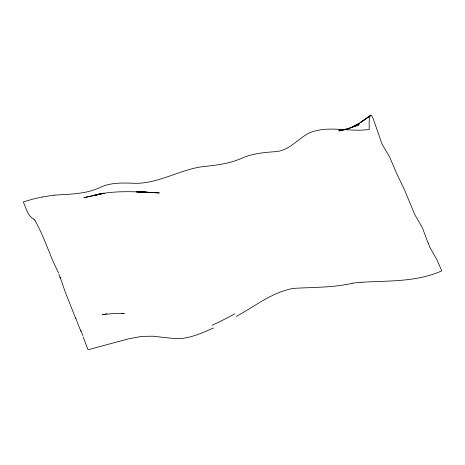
<?xml version="1.0" encoding="UTF-8"?>
<svg xmlns="http://www.w3.org/2000/svg" width="465" height="465" viewBox="0 0 465 465"><rect width="100%" height="100%" fill="white"/><g stroke="black" fill="none" stroke-linecap="round" stroke-linejoin="round"><path stroke-width="0.7" d="M428.306 243.538L422.249 227.437L414.809 214.702L404.521 189.894L396.471 173.056L389.519 156.786L382.073 144.243L373.319 118.953L371.738 115.884L371.047 115.204L370.442 115.233C368.379 119.575 369.477 124.789 369.164 129.456C349.209 132.415 327.72 124.806 308.737 133.188C297.623 139.134 289.12 150.672 275.71 151.631C263.957 152.479 252.059 153.514 241.19 158.489C230.187 163.238 218.306 165.058 206.472 166.22C181.955 168.22 160.373 183.326 135.594 183.332C123.702 182.925 111.333 182.181 100.231 187.349C85.862 194.341 69.797 194.027 54.26 195.149M370.442 115.233L360.834 122.353L369.931 116.058L360.218 122.557L353.051 126.707M236.29 316.398C254.861 306.406 272.025 292.223 293.264 288.399C312.922 287.184 332.737 287.736 352.121 283.365M353.231 126.736L359.66 123.341L349.953 127.997L339.38 130.956L348.564 128.828L338.45 130.194M213.365 328.034C202.955 332.615 192.347 337.474 180.885 338.514A42.838 38.02 -22.2 0 1 175.224 338.66L152.909 336.207L141.511 336.393L128.387 338.869L88.036 349.796L83.107 336.811M349.953 127.997L359.166 124.777L349.25 128.235M102.655 193.208L95.127 195.219L103.957 193.184L83.915 197.677L104.201 193.306M104.236 314.171L102.19 314.631L114.727 313.439L124.347 313.52L121.324 313.224M42.507 196.922L33.439 198.968L23.25 201.915C26.168 207.843 27.487 216.045 33.945 219.248M93.75 195.381C111.408 190.737 129.689 191.534 147.748 192.219L136.46 191.94L148.033 192.388L138.965 191.813M105.578 313.904L106.892 313.677M361.601 282.267C388.589 280.587 416.384 282.232 441.75 270.857L437.007 259.859L429.956 247.519M149.335 192.388L159.344 192.934L138.93 191.824M35.038 220.637C44.594 237.295 49.703 255.924 58.561 272.885M77.138 322.076L80.904 331.26M75.807 318.746L65.286 292.119L60.142 277.216M80.712 330.109A320.397 30.957 77 0 1 82.909 335.614M77.056 321.513A182.908 19.699 78.2 0 1 75.725 318.159M58.764 274.036A88.891 6.963 77.3 0 1 60.357 278.494M33.939 219.224A58.142 6.597 77.1 0 1 35.032 220.602M42.524 197.02A128.793 114.239 -20.6 0 1 54.266 195.248M429.893 247.171A81.695 7.469 77.5 0 1 428.236 243.119M352.11 283.266A195.184 179.699 -25.4 0 1 361.601 282.174M234.744 313.788A260.022 235.47 -23.7 0 1 212.098 325.25"/></g></svg>
